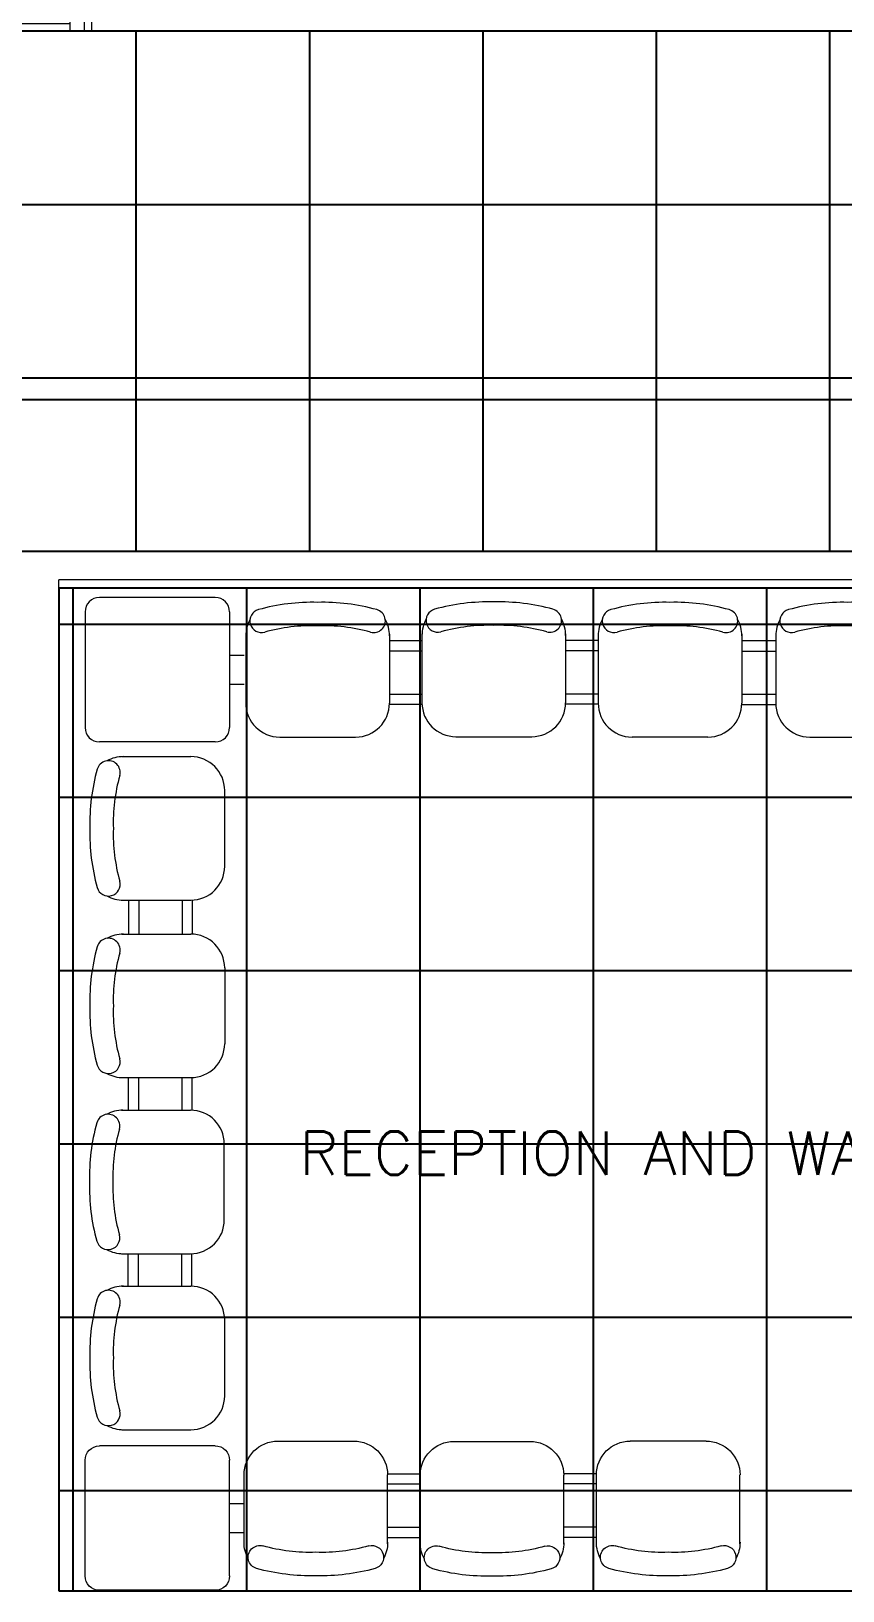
# Model space of a CAD drawing. Header units: inches. Extents: x -246178 to 57169, y -29325 to 19878.
# Drawn here: x 23854 to 26662, y -6347 to -947 of the extents above; entities that cross this region are included whole.
import ezdxf
from ezdxf.enums import TextEntityAlignment as Align

# ---------------------------------------------------------------- set-up
doc = ezdxf.new("R2010")
doc.units = ezdxf.units.IN
doc.header["$LTSCALE"] = 25
doc.header["$MEASUREMENT"] = 0
doc.linetypes.add('DASHDOT', pattern=[25.4, 12.7, -6.35, 0, -6.35])
doc.layers.get('0').update_dxf_attribs({"color": 8})
for name, color, linetype, lineweight in [('00-Ground Floor$0$72_EGR_BASE_TEXT', 252, 'Continuous', 5), ('00-Ground Floor$0$Aluminum', 251, 'Continuous', 5), ('00-Ground Floor$0$LOADING', 253, 'Continuous', 5), ('00-Ground Floor$0$Walls', 251, 'Continuous', 5), ('E-LITE-CLNG-CNDT', 6, 'DASHDOT', 35), ('F-ALRM-CNDT-SPLY', 43, 'POWER SUPPLY', 25)]:
    doc.layers.add(name, color=color, linetype=linetype, lineweight=lineweight)
doc.layers.add('00-Ground Floor$0$False Ceiling', color=251, linetype='Continuous')
doc.styles.add('00-Ground Floor$0$SIMPLEX', font='SIMPLEX.shx', dxfattribs={"height": 150})
doc.styles.add('00-Ground Floor$0$Standard', font='arial.ttf')
doc.styles.get("Standard").update_dxf_attribs({"font": 'arial.ttf'})
doc.linetypes.add('POWER SUPPLY', pattern='A,50.8,-4,["PS",Standard,S=4.5,R=0,X=0,Y=-2.25],-11', length=65.8)

# ---------------------------------------------------------------- blocks, each defined once
blk = doc.blocks.new('00-Ground Floor$0$3 seats beam chair')
at = {"layer": '00-Ground Floor$0$LOADING', "ltscale": 20}
for p, q in [((-740534, -1008988.2), (-740317.9, -1008988.2)), ((-740534, -1008988.2), (-740295.5, -1008988.2)), ((-740178.3, -1009367.9), (-740178.3, -1009105.4)), ((-740534, -1009485), (-740295.5, -1009485)), ((-740511, -1009485), (-740511, -1009602.9)), ((-740474.9, -1009485), (-740474.9, -1009602.9)), ((-740325, -1009485), (-740325, -1009602.9)), ((-740290.3, -1009484.9), (-740290.3, -1009602.9)), ((-740534, -1009602.8), (-740295.5, -1009602.8)), ((-740178.3, -1009720), (-740178.3, -1009982.5)), ((-740534, -1010099.7), (-740295.5, -1010099.7)), ((-740534, -1010099.7), (-740317.9, -1010099.7)), ((-740512.3, -1010099.6), (-740512.3, -1010212.3)), ((-740476.2, -1010099.6), (-740476.2, -1010212.3)), ((-740326.3, -1010099.6), (-740326.3, -1010212.3)), ((-740291.5, -1010099.6), (-740291.5, -1010212.4)), ((-740535.3, -1010212.3), (-740319.1, -1010212.3)), ((-740535.3, -1010212.3), (-740296.7, -1010212.3)), ((-740179.5, -1010592), (-740179.5, -1010329.5)), ((-740535.3, -1010709.2), (-740296.7, -1010709.2)), ((-740512.3, -1010821.9), (-740512.3, -1010709.2)), ((-740476.2, -1010821.9), (-740476.2, -1010709.2)), ((-740326.3, -1010821.9), (-740326.3, -1010709.2)), ((-740291.5, -1010821.9), (-740291.5, -1010709.1)), ((-740534, -1010821.8), (-740295.5, -1010821.8)), ((-740534, -1010821.8), (-740317.9, -1010821.8)), ((-740178.3, -1011201.5), (-740178.3, -1010939)), ((-740534, -1011318.7), (-740295.5, -1011318.7))]:
    blk.add_line(p, q, dxfattribs=at)
for centre, radius, start, end in [((-740528.8, -1009105.4), 117.2, 90, 118.9699), ((-740295.5, -1009105.4), 117.2, 0, 90), ((-739957.4, -1009217.1), 687.4, 164.361, 181.6247), ((-740580.4, -1009042.7), 40.5, 344.361, 164.361), ((-739957.4, -1009217.1), 606.4, 164.361, 181.8419), ((-739957.4, -1009256.1), 687.4, 178.3753, 195.639), ((-739957.4, -1009256.1), 606.4, 178.1581, 195.639), ((-740295.5, -1009367.9), 117.2, 270, 0), ((-740580.4, -1009430.5), 40.5, 195.639, 15.639), ((-740528.8, -1009367.9), 117.2, 241.0301, 270), ((-740580.4, -1009657.4), 40.5, 344.361, 164.361), ((-740528.8, -1009720), 117.2, 90, 118.9699), ((-740295.5, -1009720), 117.2, 0, 90), ((-739957.4, -1009831.8), 687.4, 164.361, 181.6247), ((-739957.4, -1009831.8), 606.4, 164.361, 181.8419), ((-739957.4, -1009870.8), 687.4, 178.3753, 195.639), ((-739957.4, -1009870.8), 606.4, 178.1581, 195.639), ((-740295.5, -1009982.5), 117.2, 270, 0), ((-740580.4, -1010045.1), 40.5, 195.639, 15.639), ((-740528.8, -1009982.5), 117.2, 241.0301, 270), ((-740581.6, -1010266.9), 40.5, 344.361, 164.361), ((-740530.1, -1010329.5), 117.2, 90, 118.9699), ((-740296.7, -1010329.5), 117.2, 0, 90), ((-739958.7, -1010441.3), 687.4, 164.361, 181.6247), ((-739958.7, -1010441.3), 606.4, 164.361, 181.8419), ((-739958.7, -1010480.3), 687.4, 178.3753, 195.639), ((-739958.7, -1010480.3), 606.4, 178.1581, 195.639), ((-740296.7, -1010592), 117.2, 270, 0), ((-740581.6, -1010654.6), 40.5, 195.639, 15.639), ((-740530.1, -1010592), 117.2, 241.0301, 270), ((-740528.8, -1010939), 117.2, 90, 118.9699), ((-740295.5, -1010939), 117.2, 0, 90), ((-739957.4, -1011050.8), 687.4, 164.361, 181.6247), ((-740580.4, -1010876.4), 40.5, 344.361, 164.361), ((-739957.4, -1011050.8), 606.4, 164.361, 181.8419), ((-739957.4, -1011089.8), 687.4, 178.3753, 195.639), ((-739957.4, -1011089.8), 606.4, 178.1581, 195.639), ((-740295.5, -1011201.5), 117.2, 270, 0), ((-740580.4, -1011264.1), 40.5, 195.639, 15.639), ((-740528.8, -1011201.5), 117.2, 241.0301, 270)]:
    blk.add_arc(centre, radius, start, end, dxfattribs=at)
at = {"layer": '00-Ground Floor$0$LOADING', "ltscale": 10, "style": '00-Ground Floor$0$Standard'}
blk.add_attdef('NMF0003', text='', height=50, dxfattribs=at).set_placement((-740377, -1009031.1), align=Align.TOP_CENTER)
blk = doc.blocks.new('00-Ground Floor$0$GF21009T-P')
for p, q in [((0.4002, 0.5), (0, 0.5)), ((-0.0499, 0.4501), (-0.0499, 0.0499)), ((0.4501, 0.4501), (0.4501, 0.0499)), ((0.4501, 0.3), (0.5001, 0.3)), ((0.4501, 0.2), (0.5001, 0.2)), ((0.4002, 0), (0, 0))]:
    blk.add_line(p, q)
for centre, start, end in [((0, 0.4501), 90, 180), ((0.4002, 0.4501), 0, 90), ((0, 0.0499), 180, 270), ((0.4002, 0.0499), 270, 0)]:
    blk.add_arc(centre, 0.0499, start, end)
blk = doc.blocks.new('00-Ground Floor$0$3seater')
at = {"layer": '00-Ground Floor$0$LOADING', "ltscale": 20}
for p, q in [((-958973.1, -382949.7, 0), (-958973.1, -383188.2, 0)), ((-958476.3, -382949.7, 0), (-958476.3, -383188.2, 0)), ((-958476.3, -382949.7, 0), (-958476.3, -383165.8, 0)), ((-958363.6, -382948.4, 0), (-958363.6, -383187, 0)), ((-957866.8, -382948.4, 0), (-957866.8, -383164.5, 0)), ((-957866.8, -382948.4, 0), (-957866.8, -383187, 0)), ((-957754.1, -382949.7, 0), (-957754.1, -383188.2, 0)), ((-957754.1, -382949.7, 0), (-957754.1, -383165.8, 0)), ((-957257.3, -382949.7, 0), (-957257.3, -383188.2, 0)), ((-958476.3, -382971.4, 0), (-958363.6, -382971.4, 0)), ((-958476.3, -383007.5, 0), (-958363.6, -383007.5, 0)), ((-957754.1, -382971.4, 0), (-957866.8, -382971.4, 0)), ((-957754.1, -383007.5, 0), (-957866.8, -383007.5, 0)), ((-958476.3, -383157.4, 0), (-958363.6, -383157.4, 0)), ((-957754.1, -383157.4, 0), (-957866.8, -383157.4, 0)), ((-958476.3, -383192.2, 0), (-958363.5, -383192.2, 0)), ((-957754.1, -383192.2, 0), (-957866.9, -383192.2, 0)), ((-958856, -383305.4, 0), (-958593.5, -383305.4, 0)), ((-958246.5, -383304.2, 0), (-957984, -383304.2, 0)), ((-957374.4, -383305.4, 0), (-957636.9, -383305.4, 0))]:
    blk.add_line(p, q, dxfattribs=at)
for centre, radius, start, end in [((-958744.2, -383526.3, 0), 687.4, 88.3753, 105.639), ((-958705.2, -383526.3, 0), 687.4, 74.361, 91.6247), ((-958134.7, -383525, 0), 687.4, 88.3753, 105.639), ((-958095.7, -383525, 0), 687.4, 74.361, 91.6247), ((-957525.2, -383526.3, 0), 687.4, 88.3753, 105.639), ((-957486.2, -383526.3, 0), 687.4, 74.361, 91.6247), ((-958856, -382954.9, 0), 117.2, 151.0301, 180), ((-958918.6, -382903.3, 0), 40.5, 105.639, 285.639), ((-958530.8, -382903.3, 0), 40.5, 254.361, 74.361), ((-958593.5, -382954.9, 0), 117.2, 0, 28.9699), ((-958246.5, -382953.6, 0), 117.2, 151.0301, 180), ((-958309.1, -382902.1, 0), 40.5, 105.639, 285.639), ((-957921.3, -382902.1, 0), 40.5, 254.361, 74.361), ((-957984, -382953.6, 0), 117.2, 0, 28.9699), ((-957636.9, -382954.9, 0), 117.2, 151.0301, 180), ((-957699.6, -382903.3, 0), 40.5, 105.639, 285.639), ((-957311.8, -382903.3, 0), 40.5, 254.361, 74.361), ((-957374.4, -382954.9, 0), 117.2, 0, 28.9699), ((-958744.2, -383526.3, 0), 606.4, 88.1581, 105.639), ((-958705.2, -383526.3, 0), 606.4, 74.361, 91.8419), ((-958134.7, -383525, 0), 606.4, 88.1581, 105.639), ((-958095.7, -383525, 0), 606.4, 74.361, 91.8419), ((-957525.2, -383526.3, 0), 606.4, 88.1581, 105.639), ((-957486.2, -383526.3, 0), 606.4, 74.361, 91.8419), ((-958856, -383188.2, 0), 117.2, 180, 270), ((-958593.5, -383188.2, 0), 117.2, 270, 0), ((-958246.5, -383187, 0), 117.2, 180, 270), ((-957984, -383187, 0), 117.2, 270, 0), ((-957636.9, -383188.2, 0), 117.2, 180, 270), ((-957374.4, -383188.2, 0), 117.2, 270, 0)]:
    blk.add_arc(centre, radius, start, end, dxfattribs=at)
blk = doc.blocks.new('00-Ground Floor$0$A$C37be4daf')
at = {"layer": '00-Ground Floor$0$Aluminum'}
for p, q in [((1416, 598.2), (216, 598.2)), ((241, 498.2), (241, 598.2)), ((291, 548.2), (291, 598.2)), ((1341, 548.2), (1341, 598.2)), ((1391, 498.2), (1391, 598.2)), ((1391, 548.2), (241, 548.2)), ((291, 573.2), (1341, 573.2)), ((1416, 498.2), (216, 498.2))]:
    blk.add_line(p, q, dxfattribs=at)
at = {"layer": '00-Ground Floor$0$Walls'}
for p, q in [((216, 498.2), (216, 598.2)), ((1416, 498.2), (1416, 598.2))]:
    blk.add_line(p, q, dxfattribs=at)
blk = doc.blocks.new('00-Ground Floor$0$A$Ce9e1c4c3')
at = {"layer": '00-Ground Floor$0$False Ceiling', "color": 254, "linetype": 'Continuous'}
for p, q in [((-51182.1, -947.4, 0), (-87736.7, -947.4, 0)), ((-75782.1, -2747.4), (-75782.1, -947.4)), ((-75182.1, -2747.4), (-75182.1, -947.4)), ((-74582.1, -2747.4), (-74582.1, -947.4)), ((-73982.1, -2747.4), (-73982.1, -947.4)), ((-73382.1, -2747.4), (-73382.1, -947.4)), ((-87736.7, -1547.4), (-51182.1, -1547.4)), ((-87736.7, -2147.4), (-51182.1, -2147.4)), ((-87736.7, -2747.4, 0), (-51182.1, -2747.4, 0)), ((-76000, -6347.4), (-76000, -2875.8)), ((-75400, -6347.4), (-75400, -2875.8)), ((-74800, -6347.4), (-74800, -2875.8)), ((-74200, -6347.4), (-74200, -2875.8)), ((-73600, -6347.4), (-73600, -2875.8)), ((-76050.5, -3000), (-68650.5, -3000)), ((-76050.5, -3600), (-68650.5, -3600)), ((-76050.5, -4200), (-68650.5, -4200)), ((-76050.5, -4800), (-68650.5, -4800)), ((-76050.5, -5400), (-68650.5, -5400)), ((-76050.5, -6000), (-68650.5, -6000))]:
    blk.add_line(p, q, dxfattribs=at)
at = {"layer": '00-Ground Floor$0$False Ceiling', "color": 254}
for p, q in [((-68650.5, -2875.8, 0), (-76050.5, -2875.8, 0)), ((-76050.5, -2875.8, 0), (-76050.5, -6347.4, 0)), ((-76050.5, -6347.4, 0), (-70450.5, -6347.4, 0))]:
    blk.add_line(p, q, dxfattribs=at)
blk = doc.blocks.new('00-Ground Floor')
at = {"layer": '00-Ground Floor$0$Walls'}
for p, q in [((17732.9, -947.4, 0), (43417.9, -947.4, 0)), ((23749.5, -2747.4, 0), (29549.5, -2747.4, 0)), ((23949.5, -6347.4, 0), (23949.5, -2847.4, 0)), ((29549.5, -2847.4, 0), (23949.5, -2847.4, 0)), ((23949.5, -6347.4, 0), (29549.5, -6347.4, 0))]:
    blk.add_line(p, q, dxfattribs=at)
at = {"rotation": 180}
blk.add_blockref('00-Ground Floor$0$A$C37be4daf', (24278.9, -349.2, 0), dxfattribs=at)
at = {"layer": '00-Ground Floor$0$False Ceiling', "color": 254}
blk.add_blockref('00-Ground Floor$0$A$Ce9e1c4c3', (100000, 0), dxfattribs=at)
at = {"layer": '00-Ground Floor$0$LOADING', "extrusion": (-1.27212e-09, 3.51192e-12, 1), "xscale": 1000, "yscale": 1000, "zscale": 1000, "rotation": 359.9999954191753}
blk.add_blockref('00-Ground Floor$0$GF21009T-P', (24090.7, -3408.3, 0), dxfattribs=at)
at = {"layer": '00-Ground Floor$0$LOADING', "rotation": 270}
blk.add_blockref('00-Ground Floor$0$3 seats beam chair', (1035915.6, -743569.6, 0), dxfattribs=at)
at = {"layer": '00-Ground Floor$0$LOADING'}
blk.add_blockref('00-Ground Floor$0$3 seats beam chair', (764702.1, 1005529, 0), dxfattribs=at)
at = {"layer": '00-Ground Floor$0$LOADING', "xscale": -1, "rotation": 180}
blk.add_blockref('00-Ground Floor$0$3seater', (983563.9, -389134.4, 0), dxfattribs=at)
at = {"layer": '00-Ground Floor$0$LOADING', "extrusion": (-1.27212e-09, -3.51192e-12, 1), "xscale": -1000, "yscale": 1000, "zscale": 1000, "rotation": 180.0000045808248}
blk.add_blockref('00-Ground Floor$0$GF21009T-P', (24090.7, -5845.7, 0), dxfattribs=at)
at = {"layer": '00-Ground Floor$0$72_EGR_BASE_TEXT', "insert": (27077.8, -4756.6), "char_height": 150, "attachment_point": 2, "style": '00-Ground Floor$0$SIMPLEX'}
blk.add_mtext('RECEPTION AND WAITING AREA / CARDIOLOGY', dxfattribs=at)

msp = doc.modelspace()

# ---------------------------------------------------------------- linework, layer by layer
at = {"layer": 'F-ALRM-CNDT-SPLY'}
msp.add_lwpolyline([(15637.8, -2222.4), (30514.5, -2222.4)], dxfattribs=at)

# ---------------------------------------------------------------- block references
at = {"layer": 'E-LITE-CLNG-CNDT'}
msp.add_blockref('00-Ground Floor', (0, 0), dxfattribs=at)

doc.saveas('drawing.dxf')
